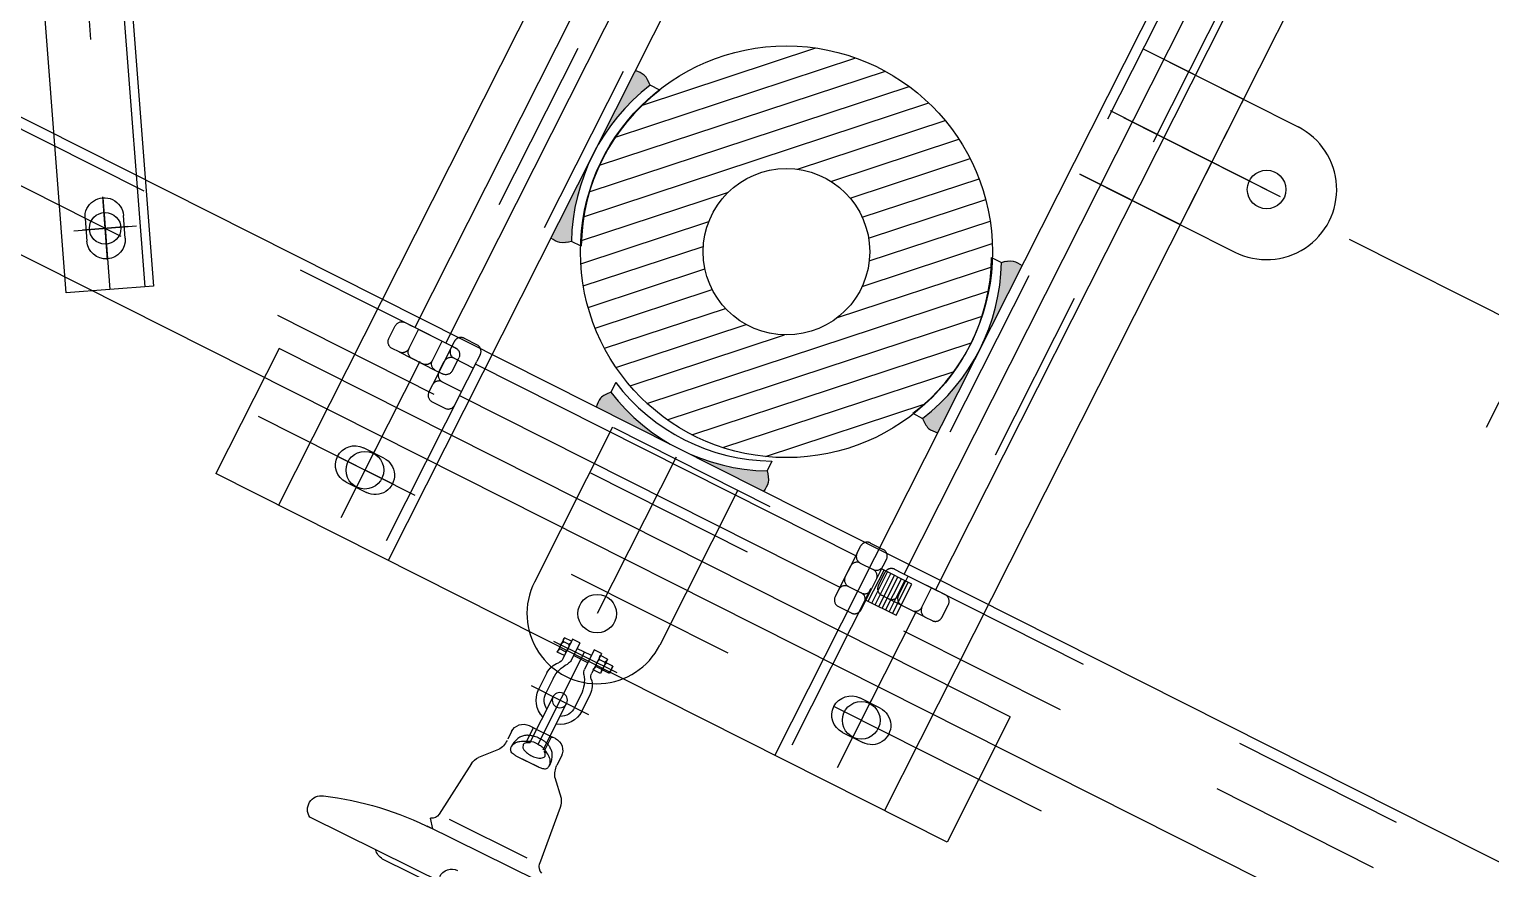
# Model space of a CAD drawing. Header units: metres. Extents: x 0 to 547597, y 0 to 1844684.
# Drawn here: x 543372.668 to 543373.502, y 1844519.026 to 1844519.505 of the extents above; entities that cross this region are included whole.
import ezdxf

# ---------------------------------------------------------------- set-up
doc = ezdxf.new("R2010")
doc.units = ezdxf.units.M
for name, pattern in [('ACAD_ISO04W100', [30, 24, -3, 0, -3]), ('CENTER', [2, 1.25, -0.25, 0.25, -0.25]), ('CONTINOUS', [0]), ('DASHED', [0.75, 0.5, -0.25])]:
    doc.linetypes.add(name, pattern=pattern)
doc.layers.add('!ES1-DIM', color=250, linetype='CONTINOUS', lineweight=13)
for name, color, linetype in [('!TV1-NETMANH', 9, 'Continuous'), ('!TV1-NETTHAY', 7, 'Continuous'), ('!TV1-TRUC', 8, 'ACAD_ISO04W100'), ('5_Thep', 4, 'Continuous'), ('DUONGKHUAT', 8, 'DASHED'), ('NHA', 2, 'Continuous'), ('TEXT', 5, 'Continuous'), ('THANHCAI', 5, 'Continuous')]:
    doc.layers.add(name, color=color, linetype=linetype)
doc.styles.add('KHUNG', font='vnsimli.shx', dxfattribs={"width": 0.65})
doc.linetypes.add('TRACKS', pattern='A,3.81,[130,ltypeshp.shx,S=6.35,R=0,X=0,Y=0],3.81', length=7.62)
doc.dimstyles.new('TV1-70', dxfattribs={"dimscale": 70, "dimtxt": 2, "dimasz": 1.2, "dimexe": 0.8, "dimexo": 0.8, "dimgap": 1, "dimtad": 1, "dimdec": 0, "dimzin": 0, "dimdsep": 46, "dimtxsty": 'KHUNG', "dimblk": 'ARCHTICK', "dimblk1": 'ARCHTICK', "dimblk2": 'ARCHTICK', "dimsah": 1, "dimcen": 0, "dimdle": 0.8, "dimclrd": 8, "dimclre": 8, "dimclrt": 3, "dimadec": 0, "dimazin": 0, "dimtfac": 1, "dimtdec": 0, "dimtix": 1, "dimtmove": 0, "dimatfit": 3, "dimfxl": 0, "dimtolj": 1, "dimtzin": 0, "dimlwd": -1, "dimarcsym": 0})

# ---------------------------------------------------------------- blocks, each defined once
blk = doc.blocks.new('m200')
at = {"layer": 'DUONGKHUAT', "color": 8, "ltscale": 50}
for p, q in [((-1523959.22457168, -527424.1609449657, 143.000000000111), (-1523959.22457168, -527443.3973656078, 143.000000000111)), ((-1523939.327610872, -527424.1609449657, 143.000000000111), (-1523959.22457168, -527424.1609449657, 143.000000000111)), ((-1523939.327610872, -527443.3973656078, 143.000000000111), (-1523939.327610872, -527424.1609449657, 143.000000000111)), ((-1523939.327610872, -527426.3717183887, 143.000000000111), (-1523959.22457168, -527426.3717183887, 143.000000000111)), ((-1523939.327610872, -527428.5824918118, 143.000000000111), (-1523959.22457168, -527428.5824918118, 143.000000000111)), ((-1523939.327610872, -527430.7932652348, 143.000000000111), (-1523959.22457168, -527430.7932652348, 143.000000000111)), ((-1523939.327610872, -527433.004038658, 143.000000000111), (-1523959.22457168, -527433.004038658, 143.000000000111)), ((-1523939.327610872, -527435.2148120811, 143.000000000111), (-1523959.22457168, -527435.2148120811, 143.000000000111)), ((-1523939.327610872, -527437.4255855042, 143.000000000111), (-1523959.22457168, -527437.4255855042, 143.000000000111)), ((-1523939.327610872, -527439.6363589272, 143.000000000111), (-1523959.22457168, -527439.6363589272, 143.000000000111)), ((-1523939.327610872, -527441.8471323504, 143.000000000111), (-1523959.22457168, -527441.8471323504, 143.000000000111)), ((-1523960.942757943, -527443.3973656078, 143.000000000111), (-1523937.609424609, -527443.3973656078, 143.000000000111)), ((-1523956.776091276, -527455.7751323784, 143.000000000111), (-1523956.776091276, -527447.5640322743, 143.000000000111)), ((-1523945.942757943, -527443.3973656078, 143.000000000111), (-1523952.609424609, -527443.3973656078, 143.000000000111)), ((-1523941.776091276, -527455.7751323784, 143.000000000111), (-1523941.776091276, -527447.5640322744, 143.000000000111)), ((-1523960.942757943, -527459.9417990452, 143.000000000111), (-1523937.609424609, -527459.9417990452, 143.000000000111)), ((-1523945.942757943, -527459.9417990452, 143.000000000111), (-1523952.609424609, -527459.9417990452, 143.000000000111)), ((-1523937.609424609, -527702.8721812991, 143.000000000111), (-1523960.942757943, -527702.8721812991, 143.000000000111)), ((-1523956.776091276, -527715.24994807, 143.000000000111), (-1523956.776091276, -527702.8721812991, 143.000000000111)), ((-1523941.776091276, -527715.24994807, 143.000000000111), (-1523941.776091276, -527702.8721812991, 143.000000000111)), ((-1523960.942757943, -527719.4166147368, 143.000000000111), (-1523937.609424609, -527719.4166147368, 143.000000000111)), ((-1523945.942757943, -527719.4166147368, 143.000000000111), (-1523952.609424609, -527719.4166147368, 143.000000000111))]:
    blk.add_line(p, q, dxfattribs=at)
at = {"layer": 'DUONGKHUAT', "color": 8, "ltscale": 50, "elevation": 143.000000000111}
for points in [[(-1523960.942757943, -527459.9417990452), (-1523965.398878891, -527459.9417990452, -0.414213562373095), (-1523969.565545558, -527455.7751323784), (-1523969.565545558, -527447.5640322744, -0.414213562373095), (-1523965.398878891, -527443.3973656078), (-1523960.942757943, -527443.3973656078)], [(-1523937.609424609, -527459.9417990452), (-1523933.153303661, -527459.9417990452, 0.414213562373095), (-1523928.986636994, -527455.7751323784), (-1523928.986636994, -527447.5640322744, 0.414213562373095), (-1523933.153303661, -527443.3973656078), (-1523937.609424609, -527443.3973656078)], [(-1523960.942757943, -527719.4166147368), (-1523965.398878891, -527719.4166147368, -0.414213562373095), (-1523969.565545558, -527715.24994807), (-1523969.565545558, -527707.038847966, -0.414213562373095), (-1523965.398878891, -527702.8721812991), (-1523960.942757943, -527702.8721812991)], [(-1523937.609424609, -527719.4166147368), (-1523933.153303661, -527719.4166147368, 0.414213562373095), (-1523928.986636994, -527715.24994807), (-1523928.986636994, -527707.038847966, 0.414213562373095), (-1523933.153303661, -527702.8721812991), (-1523937.609424609, -527702.8721812991)]]:
    blk.add_lwpolyline(points, format="xyb", dxfattribs=at)
at = {"layer": 'DUONGKHUAT', "color": 8, "linetype": 'ByBlock', "ltscale": 50, "elevation": 143.000000000111}
for points in [[(-1523959.22457168, -527459.9417990452), (-1523959.22457168, -527702.8721812991)], [(-1523939.327610872, -527702.8721812991), (-1523939.327610872, -527459.9417990452)]]:
    blk.add_lwpolyline(points, dxfattribs=at)
at = {"layer": 'DUONGKHUAT', "color": 8, "ltscale": 50}
for centre, start, end in [((-1523960.942757943, -527447.5640322744, 143.000000000111), 0, 90), ((-1523952.609424609, -527447.5640322744, 143.000000000111), 90, 180), ((-1523945.942757943, -527447.5640322744, 143.000000000111), 0, 90), ((-1523937.609424609, -527447.5640322744, 143.000000000111), 90, 180), ((-1523960.942757943, -527455.7751323784, 143.000000000111), 270, 0), ((-1523952.609424609, -527455.7751323784, 143.000000000111), 180, 270), ((-1523945.942757943, -527455.7751323784, 143.000000000111), 270, 0), ((-1523937.609424609, -527455.7751323784, 143.000000000111), 180, 270), ((-1523960.942757943, -527715.24994807, 143.000000000111), 270, 0), ((-1523952.609424609, -527715.24994807, 143.000000000111), 180, 270), ((-1523945.942757943, -527715.24994807, 143.000000000111), 270, 0), ((-1523937.609424609, -527715.24994807, 143.000000000111), 180, 270)]:
    blk.add_arc(centre, 4.166666666666667, start, end, dxfattribs=at)
blk = doc.blocks.new('A$C707469D3')
at = {"color": 8, "linetype": 'CENTER', "ltscale": 100}
for p, q in [((20.00031793606468, 25.99984890921041), (20.00031793606468, -0.0001510907895863056)), ((37.50031793606468, 12.99984890921041), (2.500317936064675, 12.99984890921041))]:
    blk.add_line(p, q, dxfattribs=at)
at = {"color": 1}
for p, q in [((13.50031793606468, 23.99984890921041), (26.50031793606468, 23.99984890921041)), ((26.50031793606467, 1.999848909210414), (13.50031793606467, 1.999848909210408))]:
    blk.add_line(p, q, dxfattribs=at)
for centre, start, end in [((13.50031793606468, 12.99984890921041), 90.00000000000001, 270), ((26.50031793606468, 12.99984890921041), 270, 90.00000000000001)]:
    blk.add_arc(centre, 11, start, end, dxfattribs=at)
blk = doc.blocks.new('_ARCHTICK')
at = {"color": 0, "linetype": 'ByBlock', "const_width": 0.15}
blk.add_lwpolyline([(-0.5, -0.5), (0.5, 0.5)], dxfattribs=at)
blk = doc.blocks.new('CN-110-9')
at = {"color": 8}
for p, q in [((-3.06644869839002, -218.3662178933171), (-3.06644869839002, -100.7928521093814)), ((-39.71025521349405, -162.4461213978173), (33.57749922978625, -162.4461213978173))]:
    blk.add_line(p, q, dxfattribs=at)
at = {"layer": 'TEXT', "color": 245}
for p, q in [((-30.02874166552138, -96.00033693811346), (-30.17271274035958, -114.321780605807)), ((-30.02874166552138, -96.00033693811346), (-20.86801983147089, -96.07232247559077)), ((-20.84697239996095, -93.39387241696895), (-21.04319547150445, -118.3647907393293)), ((-20.84697239996095, -93.39387241696895), (-11.68625056591046, -93.46585795444625)), ((-11.68625056591046, -93.46585795444625), (-11.88247363768679, -118.4367762768357)), ((6.635193101724865, -93.60982902942996), (6.458258496726187, -116.126139334328)), ((6.635193101724865, -93.60982902942996), (15.79591493554253, -93.68181456690726)), ((15.79591493554253, -93.68181456690726), (15.59969186399903, -118.6527328892676)), ((15.77486750379975, -96.36026462552908), (24.93558933761741, -96.43225016300639)), ((24.93558933761741, -96.43225016300639), (24.79161826277922, -114.753693830729)), ((-46.94198187660587, -105.0287191166841), (33.7210901706836, -105.6625746907208)), ((-39.22545626793217, -100.508712317545), (-39.2974418055841, -109.6694341513918)), ((-39.2974418055841, -109.6694341513918), (-20.97599813771595, -109.8134052263755)), ((-39.22545626793217, -100.508712317545), (-20.90401260029686, -100.6526833925287)), ((-30.17271274035958, -114.321780605807), (-21.01199090654191, -114.3937661432843)), ((-11.81527630389829, -109.8853907638528), (6.506167363737034, -110.0293618388074)), ((-11.74329076647919, -100.724668930006), (6.578152901156129, -100.8686400049897)), ((15.63089642896156, -114.6817082932517), (24.79161826277922, -114.753693830729)), ((15.6668891975547, -110.1013473763138), (24.82761103160518, -110.1733329137911)), ((15.73887473520662, -100.940625542467), (24.89959656902428, -101.0126110799443)), ((-30.38024514109057, -140.7318993703644), (-30.548614199843, -162.1581770253957)), ((-21.25915208399457, -145.8469562408987), (-21.38789236602534, -162.230162562873)), ((15.40302371805373, -143.6802903733456), (15.25499496947813, -162.5181047128113)), ((24.58408586204822, -141.1638125952573), (24.41571680329579, -162.5900902503177)), ((-11.21185582038015, -221.6078929347568), (-11.21185582038015, -162.4461213978173)), ((6.094555964577012, -221.3842224631953), (6.094555964577012, -162.4461213978173)), ((-17.72651978582144, -203.845970715076), (-14.06751863937825, -203.8747233798786)), ((11.87153679132462, -204.0785541347868), (-14.06751863937825, -203.8747233798786)), ((-12.57958516455255, -205.3862266200595), (-12.70197002217174, -220.960655534931)), ((15.53053793753497, -204.1073068001133), (9.709948838688433, -204.0615682385396)), ((10.36003355123103, -205.5664876096125), (10.23764869361185, -221.1409165245132)), ((-32.96402323897928, -218.8458667522937), (-33.05355701874942, -230.2397394617146)), ((30.5304339742288, -219.3448102539987), (30.45582249108702, -228.8397041785356)), ((-37.31509958812967, -243.783723315486), (-54.11789592774585, -261.7320251285855)), ((-16.07119600684382, -241.5664350547886), (13.2826355418656, -241.7970993386407)), ((-15.82244853791781, -241.568389728287), (13.03388807317242, -241.7951446651132)), ((34.48907066462561, -244.3479650731897), (51.00773162697442, -262.5581090268097)), ((-58.07347293803468, -271.6211565057165), (-66.16966186533682, -339.7112460200733)), ((54.80741090420634, -272.5081817033642), (61.83255355386063, -340.7170956073969)), ((48.76623847684823, -340.614419668651), (-50.02359568281099, -339.8381228397484)), ((60.68230744847097, -358.9752171656874), (68.56297009973787, -349.017156233429)), ((-72.29050097311847, -357.9303083409613), (67.66632136306725, -359.0300979932654)), ((-197.4368587576319, -407.0315997280995), (192.02559021255, -410.0920205364237)), ((-101.7947120815516, -413.7636393141293), (96.2894593917299, -415.3201973899268))]:
    blk.add_line(p, q, dxfattribs=at)
blk.add_polyline3d([(6.094555964577012, -221.3842224631953, 0), (7.515397974522784, -221.9247063638759, 0), (7.921154778916389, -222.1043344378995, 0), (8.326858260901645, -222.2907482317823, 0), (8.664651221362874, -222.4834145193454, 0), (9.002390859182924, -222.6828665267967, 0), (9.340077174361795, -222.8891042541363, 0), (9.677710167132318, -223.102127701306, 0), (9.947432638145983, -223.3214036422141, 0), (10.28501230827533, -223.5412128092721, 0), (10.55468145688064, -223.7672744700394, 0), (10.75644008396193, -223.9995886244287, 0), (11.02600258751772, -224.2392217249435, 0), (11.22770789195783, -224.4783215992793, 0), (11.4293598739896, -224.7242071934452, 0), (11.56315465713851, -224.9695595614321, 0), (11.69689611787908, -225.2216976492782, 0), (11.83063757838681, -225.4738357371534, 0), (11.96437903889455, -225.7259738249995, 0), (12.03020997811109, -225.9843644065259, 0), (12.09609423996881, -226.2359692681639, 0), (12.16192517918535, -226.4943598496902, 0), (12.22770279576071, -226.7595361511048, 0), (12.2256765360944, -227.0173935064231, 0), (12.22365027666092, -227.2752508617414, 0), (12.15376681834459, -227.5325749908516, 0), (12.08388335979544, -227.7898991199909, 0), (12.01399990147911, -228.0472232491011, 0), (11.94416976580396, -228.2977616583521, 0), (11.80648243124597, -228.5477668413951, 0), (11.6687950969208, -228.797772024438, 0), (11.53110776236281, -229.047777207481, 0), (11.32561655179597, -229.2904634444276, 0), (11.12012534099631, -229.5331496813742, 0), (10.91468745307066, -229.7690501984616, 0), (10.70930288755335, -229.9981649956608, 0), (10.43606112338603, -230.226746566681, 0), (10.16287268185988, -230.4485424177838, 0), (9.889737562974915, -230.6635525490565, 0), (9.548745245439932, -230.8780294540629, 0), (9.207806250313297, -231.0857206392393, 0), (8.866920577827841, -231.2866261045274, 0), (8.526141550624743, -231.4739601300971, 0), (8.185362523421645, -231.6612941556086, 0), (7.776779619976878, -231.841309235082, 0), (7.36825003917329, -232.014538594638, 0), (6.959773781243712, -232.1809822343348, 0), (6.551350845722482, -232.3406401541724, 0), (6.075177356600761, -232.4861934080545, 0), (5.59905719012022, -232.6249609420192, 0), (5.12293702387251, -232.7637284760131, 0), (4.646976825082675, -232.8821388503711, 0), (4.171016626758501, -233.0005492247583, 0), (3.695163073251024, -233.1053881593398, 0), (3.219362842617556, -233.2034413740621, 0), (2.67575873574242, -233.2941756427172, 0), (2.132261274149641, -233.3713384715957, 0), (1.65667433408089, -233.442248806823, 0), (1.113336840178818, -233.4990544760949, 0), (0.5700526691507548, -233.5490744255076, 0), (0.0268751431722194, -233.5855229351146, 0), (-0.5162490599323064, -233.6151857248624, 0), (-1.059319940628484, -233.638062794751, 0), (-1.602284176042303, -233.6473684248922, 0), (-2.145195088814944, -233.649888335116, 0), (-2.687999356305227, -233.6388368056214, 0), (-3.23075030115433, -233.6209995562385, 0), (-3.773394600953907, -233.5895908670791, 0), (-4.315985577879474, -233.5513964580896, 0), (-4.858523232396692, -233.5064163292118, 0), (-5.400954241631553, -233.4478647605574, 0), (-5.943331928225234, -233.3825274720148, 0), (-6.41774577065371, -233.3041519699618, 0), (-6.959963489323854, -233.2184575218125, 0), (-7.502074562944472, -233.1191916338867, 0), (-7.976275115041062, -233.0136732523097, 0), (-8.450422344496474, -232.9013691508735, 0), (-8.924462928669527, -232.7754936096608, 0), (-9.39850351284258, -232.649618068448, 0), (-9.872384129324928, -232.5033853675995, 0), (-10.34626474557444, -232.3571526667802, 0), (-10.82009203941561, -232.2041342460434, 0), (-11.22595548909158, -232.0380776117963, 0), (-11.63176561612636, -231.8652352576319, 0), (-12.03752242075279, -231.6856071836082, 0), (-12.44322590250522, -231.4991933897254, 0), (-12.78101886296645, -231.3065271021624, 0), (-13.11881182342768, -231.1138608145702, 0), (-13.45649813860655, -230.9076230872597, 0), (-13.79413113137707, -230.6945996400318, 0), (-14.13171080127358, -230.4747904729738, 0), (-14.40143327252008, -230.2555145320948, 0), (-14.6711024211254, -230.0294528713566, 0), (-14.94071824708953, -229.796605490701, 0), (-15.14247687440366, -229.5642913362826, 0), (-15.34418217884377, -229.3251914619759, 0), (-15.54583416087553, -229.07930586781, 0), (-15.74748614290729, -228.833420273615, 0), (-15.88122760341503, -228.5812821857689, 0), (-16.01496906415559, -228.3291440979228, 0), (-16.14871052466333, -228.0770060100476, 0), (-16.21459478652105, -227.8254011484096, 0), (-16.28042572573759, -227.5670105668833, 0), (-16.3462566647213, -227.3086199853569, 0), (-16.41208760393783, -227.0502294038306, 0), (-16.41006134450436, -226.7923720485123, 0), (-16.40803508483805, -226.5345146931941, 0), (-16.33809830388054, -226.2704048441956, 0), (-16.26821484556422, -226.0130807150854, 0), (-16.19838470988907, -225.7625423058344, 0), (-16.12850125157274, -225.5052181766951, 0), (-15.99081391701475, -225.2552129936812, 0), (-15.85312658245675, -225.0052078106382, 0), (-15.71543924813159, -224.7552026275953, 0), (-15.57780523621477, -224.5119831644115, 0), (-15.37231402541511, -224.2692969274649, 0), (-15.16687613748945, -224.0333964103775, 0), (-14.89358105068095, -223.7980291194981, 0), (-14.68819648539647, -223.568914322299, 0), (-14.41500804387033, -223.3471184711671, 0), (-14.07401572610252, -223.1326415661315, 0), (-13.80088060721755, -222.9176314348879, 0), (-13.45994161209092, -222.7099402497115, 0), (-13.11905593960546, -222.5090347844234, 0), (-12.77822358976118, -222.3149150390236, 0), (-12.43744456255808, -222.127581013483, 0), (-12.02886165911332, -221.9475659340387, 0), (-11.62033207854256, -221.7743365744536, 0), (-11.21185582038015, -221.6078929347568, 0)], dxfattribs=at)
blk.add_circle((-2.558649927901569, -162.4461213978173), 8.65320589247858, dxfattribs=at)
for centre, radius, start, end in [((-22.07395422399205, -96.60664678284738), 7.977860293844604, 175.6413722086535, 209.9468763253402), ((-28.83135318533678, -96.55354671003951), 7.977860293844604, 329.1526744292939, 3.458178533611882), ((23.72965494532908, -96.966574470263), 7.977860293844604, 175.6413722086535, 209.9468763253402), ((16.97225598375152, -96.91347439745513), 7.977860293844604, 329.1526744292939, 3.458178533611882), ((-28.99207123612215, -105.1697706614046), 10.26969485849592, 153.0610775875965, 206.0384731507367), ((-40.37010500357647, -105.0803613450676), 10.26969485849592, 333.0610775875964, 26.03847315073665), ((-22.20937938649368, -113.8405563713874), 7.977860293844604, 149.1526744292939, 183.4581785336119), ((-19.83134940230449, -105.2417561988819), 10.26969485849592, 153.0610775875965, 206.0384731507367), ((-31.20938316975881, -105.1523468825449), 10.26969485849592, 333.0610775875964, 26.03847315073665), ((-28.96677834807125, -113.7874562985795), 7.977860293844604, 355.6413722086535, 29.94687632534017), ((15.61898033054385, -116.1981248718053), 9.16100466296703, 179.5497753700847, 216.4196730119165), ((23.59422978282745, -114.200484058803), 7.977860293844604, 149.1526744292939, 183.4581785336119), ((25.97225976701665, -105.6016838862975), 10.26969485849592, 153.0610775875965, 206.0384731507367), ((14.59422599956233, -105.5122745699606), 10.26969485849592, 333.0610775875964, 26.03847315073665), ((16.83683082124989, -114.1473839860242), 7.977860293844604, 355.6413722086535, 29.94687632534017), ((-7.478440556546418, -140.9118632140577), 22.90251165741758, 135.1344667634963, 179.5497753700847), ((-30.20391730532211, -118.292805201852), 9.16100466296703, 315.1344667634963, 359.5497753700847), ((15.38373525150891, -146.134898390837), 36.64401865186812, 142.6798777215498, 179.5497753700847), ((-21.04319547150445, -118.3647907393293), 9.16100466296703, 322.6798777215498, 359.5497753700847), ((-21.23986361744975, -143.3923482234364), 36.64401865186812, 359.5497753700847, 36.41967301191647), ((24.76041369781668, -118.724718426774), 9.16100466296703, 179.5497753700847, 223.9650839644126), ((1.682281277504074, -140.9838487515641), 22.90251165741758, 359.5497753700847, 43.96508396441262), ((-3.06644869839002, -162.3741336378567), 27.4830139889011, 179.5497753700847, 252.7597120214523), ((-3.06644869839002, -162.3741336378567), 18.32200932593406, 179.5497753700847, 243.6041991241495), ((-3.06644869839002, -162.3741336378567), 18.32200932593406, 299.9999999999999, 359.5497753700847), ((-3.06644869839002, -162.3741336378567), 27.4830139889011, 289.4712206344907, 359.5497753700847)]:
    blk.add_arc(centre, radius, start, end, dxfattribs=at)
for centre, major_axis, ratio, start_param, end_param in [((-17.84532349440269, -218.9646704608749), (10.69086517334036, 10.69086517334036), 0.9999999999994305, 0.777540261241459, 2.348336588035786), ((-14.07930352189578, -205.3744417373673), (1.060493761205354, 1.060493761205354), 0.999999999924536, 5.489929241575956, 7.060725568563194), ((11.85975190857425, -205.5782724923047), (-1.0604937612331, 1.0604937612331), 0.9999999998928361, -0.7932560656576789, 0.7775402612825686), ((15.41173422895372, -219.2260065453884), (10.6908651733636, 10.6908651733636), 0.9999999999950984, 5.489929241621488, 7.060725568423211), ((-57.31285391957499, -230.0491083566449), (-17.15444295779264, 17.15444295779265), 0.999999999989516, 3.325173613549659, 3.919132914835704), ((54.70019709481858, -230.9293140684895), (-17.15444295863195, 17.15444295863195), 0.9999999999630933, 0.7775402612591962, 1.371499562527451), ((-34.12014159630053, -275.4666400873975), (17.15444295773669, 17.15444295773669), 0.9999999999993315, 1.754377286751773, 2.197012109602201), ((-34.12014159630053, -275.4666400873975), (17.15444295773669, 17.15444295773669), 0.9999999999993315, 1.754377286751773, 2.197012109602201), ((30.79660519678146, -275.9767600314808), (17.15444295769228, 17.15444295769227), 0.999999999990925, 5.641253720054642, 6.083888542907526), ((-75.9722264087759, -338.4722952452139), (-6.986603991252744, 6.986603991252746), 0.9999999999725234, 2.658593896498479, 3.801266975899422), ((71.653377878014, -339.6323466760805), (-6.986603991191904, 6.986603991191907), 0.9999999999961019, 0.8954062001872689, 2.038079279575385), ((61.81157020828687, -731.0688349209377), (3.619948468383256, 372.0777225011738), 0.999999999925195, -0.339251034579916, 0.01276358412998513), ((184.1927179570775, -396.4061773426365), (-11.15025093192665, 11.15025093192665), 0.99999999999109, 2.876022830261946, 5.184961000960167), ((13.96285638655536, -403.6070273766818), (10.690865173349, 10.690865173349), 0.9999999999958892, 5.489929241623809, 7.060725568422801), ((94.81295600323938, -397.0335174006759), (12.97271612427257, 12.97271612427256), 0.9999999999702652, 4.007558055319294, 4.755553589205631)]:
    blk.add_ellipse(centre, major_axis=major_axis, ratio=ratio, start_param=start_param, end_param=end_param, dxfattribs=at)
for points, knots in [([(-15.76417607814074, -215.0024175292929), (-17.02176039339975, -215.9365312978916), (-19.49957244563848, -217.7770109589619), (-22.61979296128266, -221.5627258043969), (-24.36998228216544, -226.300638634566), (-25.67567550810054, -230.910325334029), (-25.58586126496084, -233.9292721620877), (-25.54862437327392, -235.1809243778116)], [0, 0, 0, 0, 3.129185735235338, 6.165418919054698, 9.641406391855217, 13.16095446458145, 15.65360629122605, 15.65360629122605, 15.65360629122605, 15.65360629122605]), ([(13.39311124384403, -215.2315373560414), (12.57668535108678, -214.5286387494707), (12.58359625795856, -214.5144206225523), (10.92568978411146, -213.8638545752619), (9.735066454391927, -213.4191274326004), (7.930802880553529, -212.8665736559778), (7.404564335243776, -212.7180967619352), (6.320748998085037, -212.4463802170358), (5.778344235848635, -212.3268737492326), (4.15227431920357, -212.0140431431064), (3.069870023522526, -211.8663697029406), (0.9455204899422824, -211.677485550259), (-0.09682233515195549, -211.6337214463856), (-1.945452936226502, -211.6305139717297), (-2.755573896924034, -211.6553735677444), (-4.109096409985796, -211.7359599201009), (-4.656601361231878, -211.7795931972796), (-5.640475259628147, -211.8763536852493), (-6.075951951788738, -211.92527426983), (-6.981189863756299, -212.043384340941), (-7.446104997768998, -212.1124357482186), (-8.875112262088805, -212.3618490688095), (-9.874475300777704, -212.5840458103339), (-11.24616972357035, -213.0058357115195), (-11.59270174452104, -213.1219483687601), (-12.27575473557226, -213.3722195661685), (-12.60164275579154, -213.5020235854317), (-13.53526102285832, -213.8958639388729), (-14.09909626375884, -214.163850542187), (-15.02827436174266, -214.6239202854922), (-15.41099948436022, -214.8209042188828), (-15.76417607814074, -215.0024175292929)], [0, 0, 0, 0, 1.098585882015421, 1.098585882015421, 3.295757646046263, 3.295757646046263, 4.160230321328259, 4.160230321328259, 5.024702996610256, 5.024702996610256, 6.75364834717425, 6.75364834717425, 8.440007082726344, 8.440007082726344, 9.773889979445633, 9.773889979445633, 10.6901661213181, 10.6901661213181, 11.43282145831098, 11.43282145831098, 12.17547679530386, 12.17547679530386, 13.66078746928962, 13.66078746928962, 14.1497971917924, 14.1497971917924, 14.63880691429519, 14.63880691429519, 15.61682635930077, 15.61682635930077, 16.40715776970439, 16.40715776970439, 16.40715776970439, 16.40715776970439]), ([(13.39311124384403, -215.2315373560414), (14.63586051412858, -216.185298905737), (17.08444315218367, -218.0644904910005), (20.14478524494916, -221.8987725923362), (21.82030138769187, -226.6636048349319), (22.98351488355547, -231.0308899917582), (22.93334633228369, -233.7714188843966), (22.89448021072894, -234.7519801909511)], [0, 0, 0, 0, 3.12918573523541, 6.165418919054771, 9.641406391855288, 13.16095446458152, 15.11593129665787, 15.11593129665787, 15.11593129665787, 15.11593129665787]), ([(-15.82244853791781, -241.568389728287), (-17.16543552326038, -241.40237766481), (-19.98684732546099, -241.0536115186114), (-24.17903006915003, -239.7071330312174), (-26.30365753825754, -234.5069208434434), (-24.76189659023657, -229.9688272822532), (-22.74248100630939, -227.4785290166037), (-22.29483314719982, -226.9958556140773)], [0, 0, 0, 0, 2.743179978370611, 5.763004743078698, 8.109596026337432, 13.13765295935981, 14.44679391030158, 14.44679391030158, 14.44679391030158, 14.44679391030158]), ([(-22.29483314719982, -226.9958556140773), (-21.47382061579265, -226.1106041733292), (-18.55161486775614, -223.6476933282393), (-15.07787613524124, -222.0520294025482), (-12.70197002217174, -220.960655534931)], [14.44679391030137, 14.44679391030137, 14.44679391030137, 14.44679391030137, 16.84783549855214, 22.04411887275661, 22.04411887275661, 22.04411887275661, 22.04411887275661]), ([(10.23764869361185, -221.1409165245132), (8.604064946761355, -220.3660425113048), (3.849765600869432, -218.1108884546848), (-3.167114874115214, -218.1552664899209), (-9.252756119472906, -219.1854499574401), (-11.66840298171155, -220.4287099883077), (-12.70197002217174, -220.960655534931)], [0, 0, 0, 0, 3.591186154532171, 10.45160617992126, 13.54340710531028, 15.85556265612428, 15.85556265612428, 15.85556265612428, 15.85556265612428]), ([(19.7344830702059, -227.3261246663169), (18.92748379195109, -226.4280802047579), (16.04434394068085, -223.9195505830285), (12.5961102922447, -222.2694933560851), (10.23764869361185, -221.1409165245132)], [14.44679391030137, 14.44679391030137, 14.44679391030137, 14.44679391030137, 16.84783549855214, 22.04411887275661, 22.04411887275661, 22.04411887275661, 22.04411887275661]), ([(13.03388807317242, -241.7951446651132), (14.37931811786257, -241.6502583544352), (17.20586241665296, -241.345874208142), (21.41868758597411, -240.0654428099515), (23.62477483623661, -234.8992616551695), (22.15452113607898, -230.3374994904443), (20.1744903603103, -227.8157733197149), (19.7344830702059, -227.3261246663169)], [0, 0, 0, 0, 2.743179978370611, 5.763004743078698, 8.109596026337432, 13.13765295935981, 14.44679391030158, 14.44679391030158, 14.44679391030158, 14.44679391030158])]:
    blk.add_open_spline(points, degree=3, knots=knots, dxfattribs=at)
blk = doc.blocks.new('A$C6D757EF0')
at = {"layer": 'THANHCAI', "color": 8, "xscale": -0.5, "yscale": 0.5, "zscale": 0.5, "rotation": 89.99888228741439}
blk.add_blockref('CN-110-9', (-2626.853645835188, -7.922826588561293), dxfattribs=at)
blk = doc.blocks.new('16')
at = {"layer": '!TV1-NETTHAY', "color": 3}
blk.add_circle((0, 0), 9, dxfattribs=at)
at = {"layer": '!TV1-TRUC', "ltscale": 0.02}
for p, q in [((0, 18), (0, -18)), ((-18, 0), (18, 0))]:
    blk.add_line(p, q, dxfattribs=at)
blk = doc.blocks.new('A$C0B2E5E9B')
at = {"layer": 'DUONGKHUAT', "color": 8, "ltscale": 50}
for p, q in [((301.8270941524534, -1.718186262529343), (301.8270941524534, 21.61514707072638)), ((314.2048609233461, 17.4484804039821), (301.8270941524534, 17.4484804039821)), ((318.3715275900904, 21.61514707072638), (318.3715275900904, -1.718186262529343)), ((318.3715275900904, 6.61514707072638), (318.3715275900904, 13.28181373747066)), ((314.2048609233461, 2.448480403982103), (301.8270941524534, 2.448480403982103))]:
    blk.add_line(p, q, dxfattribs=at)
for points in [[(318.3715275900904, 21.61514707072638), (318.3715275900904, 26.07126801926643, 0.414213562373095), (314.2048609233461, 30.2379346860107), (305.993760819314, 30.2379346860107, 0.414213562373095), (301.8270941524534, 26.07126801926643), (301.8270941524534, 21.61514707072638)], [(318.3715275900904, -1.718186262529343), (318.3715275900904, -6.17430721106939, -0.414213562373095), (314.2048609233461, -10.34097387781367), (305.993760819314, -10.34097387781367, -0.414213562373095), (301.8270941524534, -6.17430721106939), (301.8270941524534, -1.718186262529343)]]:
    blk.add_lwpolyline(points, format="xyb", dxfattribs=at)
at = {"layer": 'DUONGKHUAT', "color": 8, "linetype": 'ByBlock', "ltscale": 50}
for points in [[(-301.8270941524534, 19.89696080774593), (301.8270941524534, 19.89696080773138)], [(301.8270941524534, 0), (-301.8270941524534, 1.455191522836685e-11)]]:
    blk.add_lwpolyline(points, dxfattribs=at)
at = {"layer": 'DUONGKHUAT', "color": 8, "ltscale": 50}
for centre, start, end in [((314.2048609233461, 21.61514707072638), 270, 0), ((314.2048609233461, 13.28181373747066), 0, 90), ((314.2048609233461, 6.61514707072638), 270, 0), ((314.2048609233461, -1.718186262529343), 0, 90)]:
    blk.add_arc(centre, 4.166666666666667, start, end, dxfattribs=at)
blk = doc.blocks.new('A$C252C7A52')
h = blk.add_hatch(color=2)
edge = h.paths.add_edge_path()
edge.add_spline(control_points=[(303.837714681169, 279.3652153806179), (304.4995920000365, 280.8684095038916), (308.5526004935382, 283.4235550234444), (313.2694011380663, 283.017129540618), (315.2113042472629, 282.8498044895823)], knot_values=[0, 0, 0, 0, 8.163920175244732, 13.8771192281462, 13.8771192281462, 13.8771192281462, 13.8771192281462], degree=3, periodic=0)
edge.add_line((315.2113042472629, 282.8498044895823), (315.2113042473793, 229.3652153815492))
edge.add_arc((199.4895613681292, 229.3353686292539), 115.7217467282615, 360.0147776282851, 385.6154442430196)
h = blk.add_hatch(color=2)
edge = h.paths.add_edge_path()
edge.add_spline(control_points=[(303.9203598182648, 179.5379177485011), (304.4995920000365, 177.8620212594396), (308.5526004935382, 175.3068757398869), (313.2694011380663, 175.7133012224804), (315.2113042472629, 175.8806262735161)], knot_values=[0, 0, 0, 0, 8.163920175244732, 13.8771192281462, 13.8771192281462, 13.8771192281462, 13.8771192281462], degree=3, periodic=0)
edge.add_line((315.2113042472629, 175.8806262735161), (315.2113042473793, 229.365215381782))
edge.add_arc((199.4888925459236, 229.3951751032728), 115.7224155796366, 334.47944223090593, 359.98516652450274, ccw=False)
h = blk.add_hatch(color=2)
edge = h.paths.add_edge_path()
edge.add_spline(control_points=[(315.2113042472629, 175.8806262735161), (313.2694011380663, 175.7133012224804), (308.5526004935382, 175.3068757398869), (304.4995920000365, 177.8620212594396), (303.9203598182648, 179.5379177485011)], knot_values=[0, 0, 0, 0, 5.713199052901473, 13.8771192281462, 13.8771192281462, 13.8771192281462, 13.8771192281462], degree=3, periodic=0)
edge.add_arc((199.4888925499981, 229.3951751023415), 115.7224155754874, 334.4794422302992, 359.985166524848)
edge.add_line((315.2113042472629, 229.3652153815492), (315.2113042472629, 175.8806262735161))
at = {"layer": '!TV1-NETMANH'}
blk.add_line((-351.7452389905229, -521.0634638923366), (369.8129930588184, -84.84874943687464), dxfattribs=at)
at = {"layer": '!TV1-NETTHAY'}
blk.add_lwpolyline([(-354.3320043087006, -516.7846036248811), (367.2262277405243, -80.56988916943374), (393.0938809229992, -123.358491843901), (-328.4643511263421, -559.5732062993484)], close=True, dxfattribs=at)
at = {"layer": '!TV1-TRUC'}
blk.add_line((-341.3981777175795, -538.1789049621148), (380.1600543317618, -101.9641905066674), dxfattribs=at)
at = {"color": 7}
for p, q in [((315.2080324593699, -1210.071547734391), (315.2080324598355, 1668.99343898661)), ((385.2080324594863, -1210.071547734391), (385.2080324596027, 1668.99343898661)), ((321.2080324594863, 269.4609456259932), (420.2080324594863, 269.4609456259932)), ((321.2080324594863, 189.4609456259932), (420.2079256915022, 189.4609456259932))]:
    blk.add_line(p, q, dxfattribs=at)
at = {"color": 8, "linetype": 'CENTER', "ltscale": 2}
blk.add_line((350.2080324596027, -1210.071547734391), (350.2080324594863, 1668.99343898661), dxfattribs=at)
at = {"color": 6}
for p, q in [((297.6401291517541, 279.2007087743259), (303.837714681169, 279.3652153806179)), ((297.650366440881, 179.5505623153294), (303.9203598202439, 179.5379177517607))]:
    blk.add_line(p, q, dxfattribs=at)
at = {"color": 8, "linetype": 'CENTER', "ltscale": 5}
blk.add_line((320.2080324594863, 229.4609456259932), (460.2080324594863, 229.4609456259932), dxfattribs=at)
at = {"color": 7}
blk.add_circle((420.2080324594863, 229.4609456259932), 11, dxfattribs=at)
at = {"color": 6}
for centre, radius, start, end in [((196.0586513124872, 229.3651993204257), 113.14757904022, 333.8793685722279, 26.13240368526793), ((199.5751960749039, 229.3652153808507), 115.6316253716884, 334.4744148675591, 25.62045331138316), ((199.5879610322881, 229.3652259490336), 115.6201110492851, 334.4716842989009, 25.62318386832331)]:
    blk.add_arc(centre, radius, start, end, dxfattribs=at)
at = {"color": 7}
blk.add_arc((420.2080324594863, 229.4609456259932), 40.00000000007276, 269.9998470677956, 90, dxfattribs=at)
at = {"color": 2}
for points in [[(303.837714681169, 279.3652153806179), (309.498105194536, 282.8498044895823), (315.2113042472629, 282.8498044895823)], [(303.9203598182648, 179.5379177485011), (309.498105194536, 175.8806262735161), (315.2113042472629, 175.8806262735161)]]:
    blk.add_spline(points, degree=3, dxfattribs=at)
at = {"layer": 'DUONGKHUAT', "ltscale": 15}
blk.add_line((321.2080324596027, -1210.071547734391), (321.2080324596027, 1668.99343898661), dxfattribs=at)
at = {"layer": '!TV1-NETTHAY', "rotation": 211.1548671332409}
blk.add_blockref('16', (350.2080324596027, -120.0715477343765), dxfattribs=at)
at = {"color": 1, "linetype": 'ByBlock'}
blk.add_blockref('A$C0B2E5E9B', (19.38093830714934, 375.7658428254072), dxfattribs=at)
at = {"color": 1, "linetype": 'ByBlock', "xscale": -1, "rotation": 180}
blk.add_blockref('A$C0B2E5E9B', (19.38093830714934, 82.98780363320839), dxfattribs=at)
at = {"xscale": -1, "rotation": 31.15486713333748}
blk.add_blockref('A$C707469D3', (374.0492572704097, -120.8492293721938), dxfattribs=at)
blk = doc.blocks.new('A$C2332291D')
h = blk.add_hatch()
h.set_pattern_fill('ANSI31', color=8, scale=100, angle=-90.00000000000001, style=0)
h.set_pattern_definition([(315, (-65943.63297521445, 110616.3925522478), (8.838834764831846, 8.83883476483184), [])])
edge = h.paths.add_edge_path()
edge.add_arc((154.8942289674305, 574.3591718548269), 117.5, 0, 360)
h.paths.add_polyline_path([(202.3942289674305, 574.3591718548269, 1), (107.3942289674305, 574.3591718548269, 1)], flags=17)
h = blk.add_hatch(color=2)
edge = h.paths.add_edge_path()
edge.add_spline(control_points=[(105.0669473955058, 686.5733013203862), (103.3910509064444, 687.1525335021579), (100.8359053868917, 691.2055419956596), (101.2423308694852, 695.9223426401877), (101.4096559205209, 697.8642457493843)], knot_values=[0, 0, 0, 0, 8.163920175244732, 13.8771192281462, 13.8771192281462, 13.8771192281462, 13.8771192281462], degree=3, periodic=0)
edge.add_line((101.4096559205209, 697.8642457493843), (154.8942450287868, 697.8642457495007))
edge.add_arc((154.9242047502776, 582.141834048045), 115.7224155796366, 90.01483347549726, 115.5205577690941)
h = blk.add_hatch(color=2)
edge = h.paths.add_edge_path()
edge.add_spline(control_points=[(101.4096559205209, 697.8642457493843), (101.2423308694852, 695.9223426401877), (100.8359053868917, 691.2055419956596), (103.3910509064444, 687.1525335021579), (105.0669473955058, 686.5733013203862)], knot_values=[0, 0, 0, 0, 5.713199052901473, 13.8771192281462, 13.8771192281462, 13.8771192281462, 13.8771192281462], degree=3, periodic=0)
edge.add_arc((154.9242047493462, 582.1418340521195), 115.7224155754874, 90.01483347515199, 115.52055776970079, ccw=False)
edge.add_line((154.894245028554, 697.8642457493843), (101.4096559205209, 697.8642457493843))
h = blk.add_hatch(color=2)
edge = h.paths.add_edge_path()
edge.add_spline(control_points=[(204.8942450276227, 686.4906561832904), (206.3974391508964, 687.1525335021579), (208.9525846704491, 691.2055419956596), (208.5461591876228, 695.9223426401877), (208.3788341365871, 697.8642457493843)], knot_values=[0, 0, 0, 0, 8.163920175244732, 13.8771192281462, 13.8771192281462, 13.8771192281462, 13.8771192281462], degree=3, periodic=0)
edge.add_line((208.3788341365871, 697.8642457493843), (154.894245028554, 697.8642457495007))
edge.add_arc((154.8643982762587, 582.1425028702506), 115.7217467282615, 64.38455575698038, 89.98522237171488, ccw=False)
h = blk.add_hatch(color=2)
edge = h.paths.add_edge_path()
edge.add_spline(control_points=[(105.0669473955058, 462.1450423892675), (103.3910509064444, 461.5658102074958), (100.8359053868917, 457.5128017139941), (101.2423308694852, 452.796001069466), (101.4096559205209, 450.8540979602694)], knot_values=[0, 0, 0, 0, 8.163920175244732, 13.8771192281462, 13.8771192281462, 13.8771192281462, 13.8771192281462], degree=3, periodic=0)
edge.add_line((101.4096559205209, 450.8540979602694), (154.8942450287868, 450.854097960153))
edge.add_arc((154.9242047502776, 566.5765096616087), 115.7224155796366, 244.4794422309059, 269.98516652450274, ccw=False)
h = blk.add_hatch(color=2)
edge = h.paths.add_edge_path()
edge.add_spline(control_points=[(101.4096559205209, 450.8540979602694), (101.2423308694852, 452.796001069466), (100.8359053868917, 457.5128017139941), (103.3910509064444, 461.5658102074958), (105.0669473955058, 462.1450423892675)], knot_values=[0, 0, 0, 0, 5.713199052901473, 13.8771192281462, 13.8771192281462, 13.8771192281462, 13.8771192281462], degree=3, periodic=0)
edge.add_arc((154.9242047493462, 566.5765096575342), 115.7224155754874, 244.4794422302992, 269.985166524848)
edge.add_line((154.894245028554, 450.8540979602694), (101.4096559205209, 450.8540979602694))
h = blk.add_hatch(color=2)
edge = h.paths.add_edge_path()
edge.add_spline(control_points=[(204.8942450276227, 462.2276875263633), (206.3974391508964, 461.5658102074958), (208.9525846704491, 457.5128017139941), (208.5461591876228, 452.796001069466), (208.3788341365871, 450.8540979602694)], knot_values=[0, 0, 0, 0, 8.163920175244732, 13.8771192281462, 13.8771192281462, 13.8771192281462, 13.8771192281462], degree=3, periodic=0)
edge.add_line((208.3788341365871, 450.8540979602694), (154.894245028554, 450.854097960153))
edge.add_arc((154.8643982762587, 566.5758408394031), 115.7217467282615, 270.0147776282851, 295.6154442430196)
at = {"layer": '!TV1-NETTHAY', "color": 3}
for radius in [117.5, 47.49999999999802]:
    blk.add_circle((154.8942289674305, 574.3591718548269), radius, dxfattribs=at)
at = {"color": 8, "linetype": 'CENTER', "ltscale": 5}
for p, q in [((-0.1057710326858796, 711.5745484166691), (-0.1057710326858796, 851.5745484166691)), ((-0.1057710326858796, 702.8697064970183), (-0.1057710326858796, 842.8697064970183))]:
    blk.add_line(p, q, dxfattribs=at)
at = {"color": 8, "linetype": 'CENTER', "ltscale": 50}
blk.add_line((374.4267223278875, 847.8697064972221), (374.4267223278875, 300.8486372126354), dxfattribs=at)
at = {"color": 7}
for p, q in [((-40.10577103268588, 703.8697064970765), (-40.10577103268588, 802.8695997290342)), ((39.89422896731412, 703.8697064970765), (39.89422896731412, 802.8697064970183)), ((334.4267223278875, 807.8697064972221), (334.4267223278875, 340.8486372126354)), ((334.4267223278875, 807.8697064972221), (414.4267223278875, 807.8697064972221)), ((414.4267223278875, 807.869814394202), (414.4267223278875, 340.8487439805031)), ((-1295.105771032569, 767.8697064969892), (414.4267223278875, 767.869706497062)), ((-1295.105771032569, 697.8697064968583), (414.4267223278875, 697.8697064972948)), ((-1295.105771032569, 450.8486372127809), (414.4267223278875, 450.8486372123734)), ((-1295.105771032569, 380.848637212679), (414.4267223278875, 380.8486372126063)), ((334.4267223278875, 340.8486360835232), (414.4267223278875, 340.8486360835232))]:
    blk.add_line(p, q, dxfattribs=at)
at = {"color": 8, "linetype": 'CENTER', "ltscale": 2}
for p, q in [((-1295.105771032569, 732.8697064971057), (414.4267223278875, 732.869706497062)), ((-1295.105771032569, 415.848637212519), (414.4267223278875, 415.8486372126354))]:
    blk.add_line(p, q, dxfattribs=at)
at = {"color": 6}
for p, q in [((105.0795919623342, 680.3033079429442), (105.0669473987655, 686.5733013223653)), ((204.7297384213307, 680.2930706541083), (204.8942450276227, 686.4906561832904)), ((105.0795919623342, 468.4150357667095), (105.0669473987655, 462.1450423872884)), ((204.7297384213307, 468.4252730557782), (204.8942450276227, 462.2276875263633))]:
    blk.add_line(p, q, dxfattribs=at)
at = {"color": 2, "linetype": 'TRACKS', "ltscale": 0.5, "flags": 128}
blk.add_lwpolyline([(-40.10577103268588, 703.8697064970911), (-40.10577103268588, 767.8697064970183), (39.89422896731412, 767.8697064970329), (39.89422896731412, 703.8697064970765)], dxfattribs=at)
at = {"color": 7}
for centre, radius in [((-0.1057710326858796, 802.8697064970183), 11), ((374.4267813825863, 732.8697064972221), 10.75), ((374.4267223278875, 415.8486372126354), 10.75)]:
    blk.add_circle(centre, radius, dxfattribs=at)
blk.add_arc((-0.1057710326858796, 802.8697064970183), 40.00000000007276, 0, 180.0001529322044, dxfattribs=at)
at = {"color": 6}
for centre, radius, start, end in [((154.8942555960384, 582.2409025339439), 115.6201110499149, 64.37681613152706, 115.5283157000772), ((154.8942450278555, 582.2281375770253), 115.6316253716884, 64.37954668933789, 115.5255851318682), ((154.8942289674305, 578.7115928146086), 113.14757904022, 63.8675963167659, 116.1206314288734), ((154.8942289674305, 570.0067508950451), 113.14757904022, 243.8793685711266, 296.1324036832341), ((154.8942555960384, 566.4774411757098), 115.6201110499149, 244.4716842999228, 295.6231838684729), ((154.8942450278555, 566.4902061326284), 115.6316253716884, 244.4744148681318, 295.6204533106621)]:
    blk.add_arc(centre, radius, start, end, dxfattribs=at)
at = {"color": 2}
for points in [[(105.0669473955058, 686.5733013203862), (101.4096559205209, 692.1510466964246), (101.4096559205209, 697.8642457493843)], [(204.8942450276227, 686.4906561832904), (208.3788341365871, 692.1510466964246), (208.3788341365871, 697.8642457493843)], [(105.0669473955058, 462.1450423892675), (101.4096559205209, 456.5672970129963), (101.4096559205209, 450.8540979602694)], [(204.8942450276227, 462.2276875263633), (208.3788341365871, 456.5672970132291), (208.3788341365871, 450.8540979602694)]]:
    blk.add_spline(points, degree=3, dxfattribs=at)
at = {"layer": 'DUONGKHUAT', "ltscale": 50}
for p, q in [((-1295.105771032569, 703.8697064971057), (414.4267223278875, 703.869706497062)), ((-1295.105771032569, 444.8486372125481), (414.4267223278875, 444.8486372126063))]:
    blk.add_line(p, q, dxfattribs=at)
at = {"layer": '!ES1-DIM'}
blk.add_blockref('m200', (1524251.303311599, 528147.7208185117, -143.000000000111), dxfattribs=at)
at = {"xscale": -1, "rotation": 270}
for p in [(361.4269324733759, 712.8693885610992), (361.4268734186771, 395.8483192765707)]:
    blk.add_blockref('A$C707469D3', p, dxfattribs=at)
at = {"color": 1, "linetype": 'ByBlock'}
blk.add_blockref('A$C6D757EF0', (2987.213482292311, 580.8339242918591), dxfattribs=at)
at = {"layer": 'NHA', "lineweight": 15, "ltscale": 0.5}
blk.add_blockref('A$C252C7A52', (-32.31476489832858, 341.4658490716247), dxfattribs=at)
at = {"layer": '!TV1-NETTHAY', "has_arrowhead": 0}
blk.add_leader([(3.980423489876557, 857.6604468059959), (3.980423489876557, 975.8234531393682), (64.72419247060316, 975.8234531393682)], dimstyle='TV1-70', override={"dimasz": 0, "dimtad": 0}, dxfattribs=at)
blk = doc.blocks.new('mb moiTQK')
at = {"color": 7, "linetype": 'CONTINOUS', "xscale": 0.001, "yscale": 0.001, "zscale": 0.001}
blk.add_blockref('A$C2332291D', (-3.999918995810833, -128.5751617249916), dxfattribs=at)
blk = doc.blocks.new('ACAD-DinhViTuyenDz220kV')
blk.add_circle((543470.1879325404, 1844560.069577824), 117.5514489013003)
at = {"layer": '5_Thep', "rotation": 243.2403583287449}
blk.add_blockref('mb moiTQK', (543485.661, 1844458.313), dxfattribs=at)

msp = doc.modelspace()

# ---------------------------------------------------------------- block references
msp.add_blockref('ACAD-DinhViTuyenDz220kV', (0, 0))

doc.saveas('drawing.dxf')
